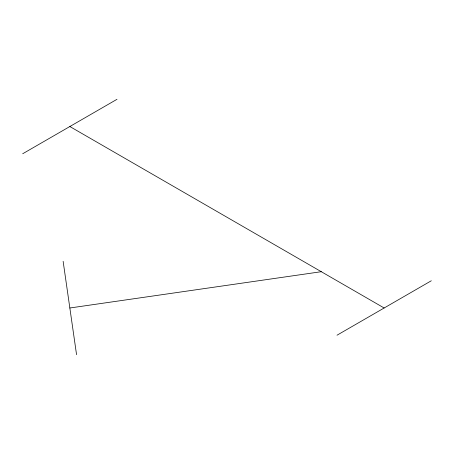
<?xml version="1.0" encoding="UTF-8"?>
<svg xmlns="http://www.w3.org/2000/svg" width="454" height="454" viewBox="0 0 454 454"><rect width="100%" height="100%" fill="white"/><g stroke="black" fill="none" stroke-linecap="round" stroke-linejoin="round"><path stroke-width="0.68" d="M22.7 153.747L116.99 99.307M337.01 335.211L431.3 280.771M69.848 307.994L321.296 271.702M69.848 126.524L384.152 307.994M63.129 261.294L76.561 354.693"/></g></svg>
